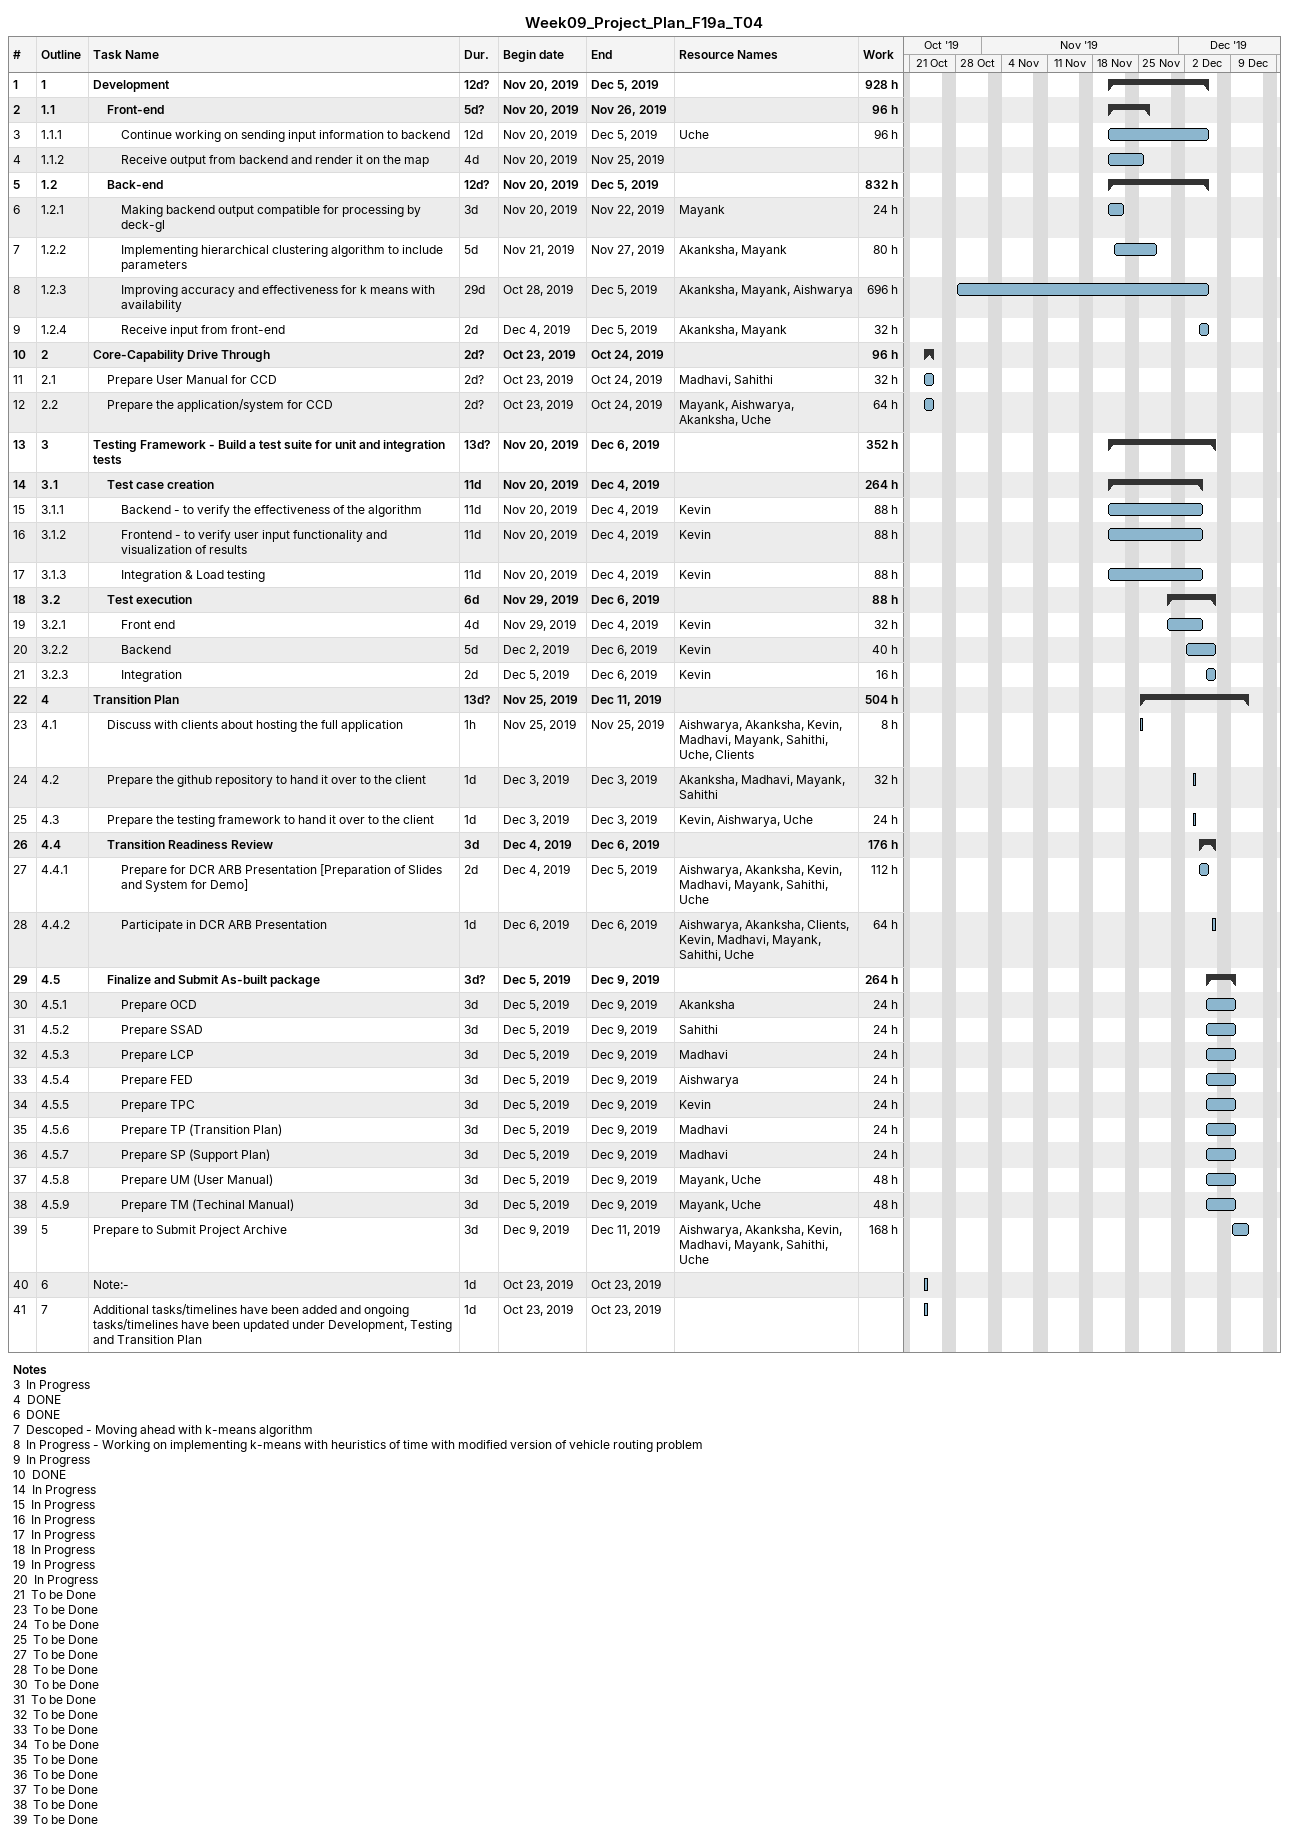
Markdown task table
Week09_Project_Plan_F19a_T04

| ID | WBS | Task | Duration | Start | Finish | Resources | Work (h) |
|---|---|---|---|---|---|---|---|
| 1 | 1 | **Development** | 12d? | 2019-11-20 | 2019-12-05 |  | 928 |
| 2 | 1.1 | **Front-end** | 5d? | 2019-11-20 | 2019-11-26 |  | 96 |
| 3 | 1.1.1 | Continue working on sending input information to backend | 12d | 2019-11-20 | 2019-12-05 | Uche | 96 |
| 4 | 1.1.2 | Receive output from backend and render it on the map | 4d | 2019-11-20 | 2019-11-25 |  |  |
| 5 | 1.2 | **Back-end** | 12d? | 2019-11-20 | 2019-12-05 |  | 832 |
| 6 | 1.2.1 | Making backend output compatible for processing by deck-gl | 3d | 2019-11-20 | 2019-11-22 | Mayank | 24 |
| 7 | 1.2.2 | Implementing hierarchical clustering algorithm to include parameters | 5d | 2019-11-21 | 2019-11-27 | Akanksha, Mayank | 80 |
| 8 | 1.2.3 | Improving accuracy and effectiveness for k means with availability | 29d | 2019-10-28 | 2019-12-05 | Akanksha, Mayank, Aishwarya | 696 |
| 9 | 1.2.4 | Receive input from front-end | 2d | 2019-12-04 | 2019-12-05 | Akanksha, Mayank | 32 |
| 10 | 2 | **Core-Capability Drive Through** | 2d? | 2019-10-23 | 2019-10-24 |  | 96 |
| 11 | 2.1 | Prepare User Manual for CCD | 2d? | 2019-10-23 | 2019-10-24 | Madhavi, Sahithi | 32 |
| 12 | 2.2 | Prepare the application/system for CCD | 2d? | 2019-10-23 | 2019-10-24 | Mayank, Aishwarya, Akanksha, Uche | 64 |
| 13 | 3 | **Testing Framework - Build a test suite for unit and integration tests** | 13d? | 2019-11-20 | 2019-12-06 |  | 352 |
| 14 | 3.1 | **Test case creation** | 11d | 2019-11-20 | 2019-12-04 |  | 264 |
| 15 | 3.1.1 | Backend - to verify the effectiveness of the algorithm | 11d | 2019-11-20 | 2019-12-04 | Kevin | 88 |
| 16 | 3.1.2 | Frontend - to verify user input functionality and visualization of results | 11d | 2019-11-20 | 2019-12-04 | Kevin | 88 |
| 17 | 3.1.3 | Integration & Load testing | 11d | 2019-11-20 | 2019-12-04 | Kevin | 88 |
| 18 | 3.2 | **Test execution** | 6d | 2019-11-29 | 2019-12-06 |  | 88 |
| 19 | 3.2.1 | Front end | 4d | 2019-11-29 | 2019-12-04 | Kevin | 32 |
| 20 | 3.2.2 | Backend | 5d | 2019-12-02 | 2019-12-06 | Kevin | 40 |
| 21 | 3.2.3 | Integration | 2d | 2019-12-05 | 2019-12-06 | Kevin | 16 |
| 22 | 4 | **Transition Plan** | 13d? | 2019-11-25 | 2019-12-11 |  | 504 |
| 23 | 4.1 | Discuss with clients about hosting the full application | 1h | 2019-11-25 | 2019-11-25 | Aishwarya, Akanksha, Kevin, Madhavi, Mayank, Sahithi, Uche, Clients | 8 |
| 24 | 4.2 | Prepare the github repository to hand it over to the client | 1d | 2019-12-03 | 2019-12-03 | Akanksha, Madhavi, Mayank, Sahithi | 32 |
| 25 | 4.3 | Prepare the testing framework to hand it over to the client | 1d | 2019-12-03 | 2019-12-03 | Kevin, Aishwarya, Uche | 24 |
| 26 | 4.4 | **Transition Readiness Review** | 3d | 2019-12-04 | 2019-12-06 |  | 176 |
| 27 | 4.4.1 | Prepare for DCR ARB Presentation [Preparation of Slides and System for Demo] | 2d | 2019-12-04 | 2019-12-05 | Aishwarya, Akanksha, Kevin, Madhavi, Mayank, Sahithi, Uche | 112 |
| 28 | 4.4.2 | Participate in DCR ARB Presentation | 1d | 2019-12-06 | 2019-12-06 | Aishwarya, Akanksha, Clients, Kevin, Madhavi, Mayank, Sahithi, Uche | 64 |
| 29 | 4.5 | **Finalize and Submit As-built package** | 3d? | 2019-12-05 | 2019-12-09 |  | 264 |
| 30 | 4.5.1 | Prepare OCD | 3d | 2019-12-05 | 2019-12-09 | Akanksha | 24 |
| 31 | 4.5.2 | Prepare SSAD | 3d | 2019-12-05 | 2019-12-09 | Sahithi | 24 |
| 32 | 4.5.3 | Prepare LCP | 3d | 2019-12-05 | 2019-12-09 | Madhavi | 24 |
| 33 | 4.5.4 | Prepare FED | 3d | 2019-12-05 | 2019-12-09 | Aishwarya | 24 |
| 34 | 4.5.5 | Prepare TPC | 3d | 2019-12-05 | 2019-12-09 | Kevin | 24 |
| 35 | 4.5.6 | Prepare TP (Transition Plan) | 3d | 2019-12-05 | 2019-12-09 | Madhavi | 24 |
| 36 | 4.5.7 | Prepare SP (Support Plan) | 3d | 2019-12-05 | 2019-12-09 | Madhavi | 24 |
| 37 | 4.5.8 | Prepare UM (User Manual) | 3d | 2019-12-05 | 2019-12-09 | Mayank, Uche | 48 |
| 38 | 4.5.9 | Prepare TM (Techinal Manual) | 3d | 2019-12-05 | 2019-12-09 | Mayank, Uche | 48 |
| 39 | 5 | Prepare to Submit Project Archive | 3d | 2019-12-09 | 2019-12-11 | Aishwarya, Akanksha, Kevin, Madhavi, Mayank, Sahithi, Uche | 168 |
| 40 | 6 | Note:- | 1d | 2019-10-23 | 2019-10-23 |  |  |
| 41 | 7 | Additional tasks/timelines have been added and ongoing tasks/timelines have been updated under Development, Testing and Transition Plan | 1d | 2019-10-23 | 2019-10-23 |  |  |

Notes
- 3: In Progress
- 4: DONE
- 6: DONE
- 7: Descoped - Moving ahead with k-means algorithm
- 8: In Progress - Working on implementing k-means with heuristics of time with modified version of vehicle routing problem
- 9: In Progress
- 10: DONE
- 14: In Progress
- 15: In Progress
- 16: In Progress
- 17: In Progress
- 18: In Progress
- 19: In Progress
- 20: In Progress
- 21: To be Done
- 23: To be Done
- 24: To be Done
- 25: To be Done
- 27: To be Done
- 28: To be Done
- 30: To be Done
- 31: To be Done
- 32: To be Done
- 33: To be Done
- 34: To be Done
- 35: To be Done
- 36: To be Done
- 37: To be Done
- 38: To be Done
- 39: To be Done
